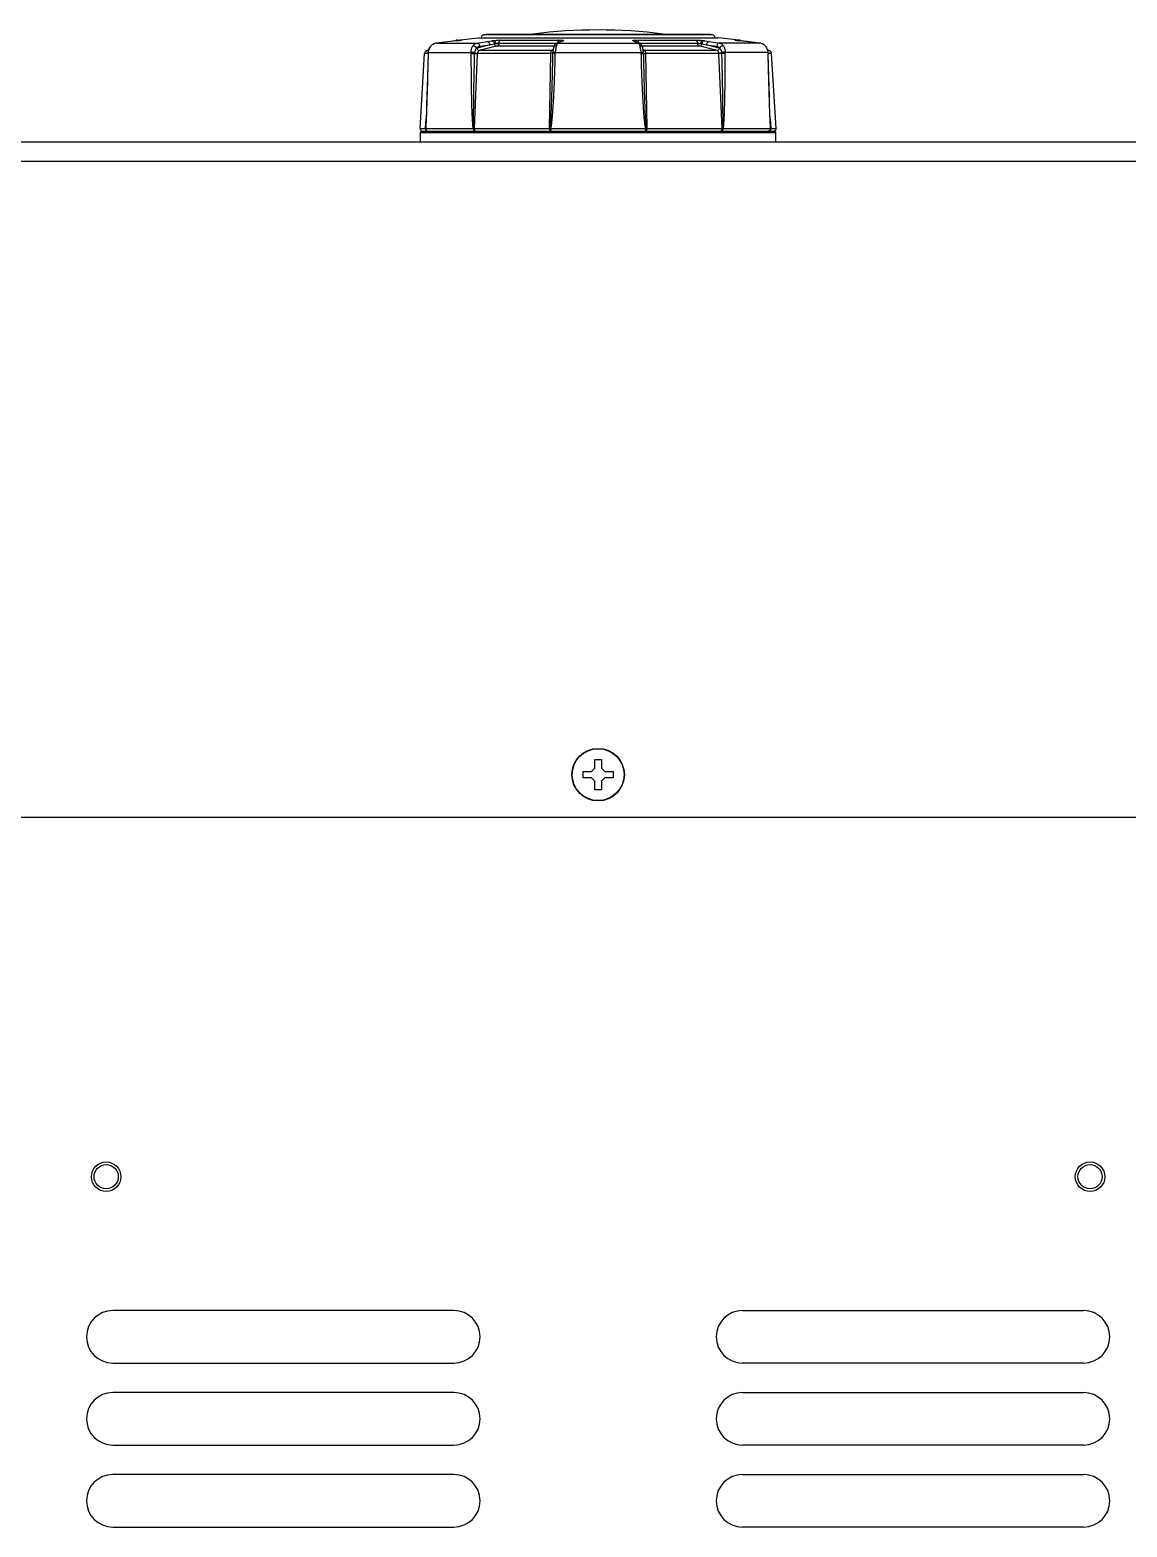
# Model space of a CAD drawing. Header units: millimetres. Extents: x -1319 to 3519, y -1539 to 2345.
# Drawn here: x 532 to 699.3, y 2095 to 2323.3 of the extents above; entities that cross this region are included whole.
import ezdxf

# ---------------------------------------------------------------- set-up
doc = ezdxf.new("R2010")
doc.units = ezdxf.units.MM
doc.header["$LTSCALE"] = 65.395
doc.layers.get('0').update_dxf_attribs({"linetype": 'CONTINUOUS'})

msp = doc.modelspace()

# ---------------------------------------------------------------- linework, layer by layer
at = {"linetype": 'Continuous'}
for p, q in [((593.58, 2321.12), (593.4, 2321.03)), ((596.17, 2321.51), (594.03, 2321.26)), ((594.04, 2321.26), (594.03, 2321.26)), ((596.17, 2321.51), (594.04, 2321.26)), ((594.04, 2321.26), (600.18, 2321.26)), ((597.21, 2321.63), (596.17, 2321.51)), ((597.11, 2321.62), (596.17, 2321.51)), ((596.17, 2321.51), (596.17, 2321.51)), ((597.11, 2321.62), (597.11, 2321.62)), ((597.2, 2321.73), (600.36, 2322.08)), ((597.2, 2321.73), (597.81, 2321.73)), ((597.45, 2321.66), (597.21, 2321.63)), ((597.54, 2321.67), (597.45, 2321.66)), ((597.53, 2321.67), (597.51, 2321.67)), ((597.53, 2321.67), (597.52, 2321.67)), ((597.75, 2321.7), (597.74, 2321.7)), ((597.75, 2321.7), (597.76, 2321.7)), ((600.18, 2321.26), (601.75, 2321.51)), ((600.36, 2322.08), (636.96, 2322.08)), ((601.25, 2322.52), (601.56, 2322.56)), ((636.07, 2322.52), (601.25, 2322.52)), ((601.56, 2322.56), (601.69, 2322.57)), ((635.76, 2322.56), (601.56, 2322.56)), ((635.63, 2322.57), (601.69, 2322.57)), ((601.75, 2321.51), (602.44, 2321.62)), ((602.14, 2321.01), (602.82, 2321.16)), ((603.52, 2321.26), (603.52, 2321.18)), ((603.52, 2321.26), (612.41, 2321.26)), ((612.26, 2321.18), (603.52, 2321.18)), ((603.83, 2321.73), (612.65, 2321.73)), ((612.97, 2321.5), (612.33, 2321.23)), ((612.51, 2321.26), (612.33, 2321.23)), ((612.8, 2321.39), (612.51, 2321.26)), ((612.51, 2321.26), (624.81, 2321.26)), ((612.91, 2321.44), (612.8, 2321.39)), ((613.08, 2321.51), (612.9, 2321.47)), ((613.08, 2321.51), (612.91, 2321.44)), ((613.14, 2321.58), (612.97, 2321.5)), ((613.33, 2321.62), (613.14, 2321.58)), ((623.99, 2321.62), (624.18, 2321.58)), ((624.35, 2321.5), (624.18, 2321.58)), ((624.18, 2321.58), (624.18, 2321.58)), ((624.24, 2321.51), (624.42, 2321.47)), ((624.41, 2321.44), (624.24, 2321.51)), ((624.99, 2321.23), (624.35, 2321.5)), ((624.52, 2321.39), (624.41, 2321.44)), ((624.81, 2321.26), (624.52, 2321.39)), ((624.67, 2321.73), (633.49, 2321.73)), ((624.81, 2321.26), (624.99, 2321.23)), ((624.91, 2321.26), (633.8, 2321.26)), ((633.8, 2321.18), (625.06, 2321.18)), ((633.8, 2321.18), (633.8, 2321.26)), ((634.5, 2321.16), (635.18, 2321.01)), ((634.88, 2321.62), (635.57, 2321.51)), ((635.57, 2321.51), (637.14, 2321.26)), ((635.76, 2322.56), (635.63, 2322.57)), ((636.07, 2322.52), (635.76, 2322.56)), ((640.12, 2321.73), (636.96, 2322.08)), ((643.28, 2321.26), (637.14, 2321.26)), ((639.51, 2321.73), (640.12, 2321.73)), ((639.58, 2321.7), (639.56, 2321.7)), ((639.61, 2321.7), (639.58, 2321.7)), ((639.66, 2321.69), (639.61, 2321.7)), ((639.72, 2321.68), (639.66, 2321.69)), ((639.81, 2321.67), (639.72, 2321.68)), ((639.79, 2321.67), (639.81, 2321.67)), ((639.81, 2321.67), (639.79, 2321.67)), ((639.88, 2321.66), (639.81, 2321.67)), ((640.21, 2321.62), (640.21, 2321.62)), ((641.15, 2321.51), (640.21, 2321.62)), ((641.15, 2321.51), (641.15, 2321.51)), ((643.28, 2321.26), (641.15, 2321.51)), ((643.28, 2321.26), (643.29, 2321.26)), ((591.51, 2308.26), (592.21, 2319.65)), ((592.73, 2319.65), (592.21, 2319.65)), ((592.62, 2320.11), (592.79, 2320.14)), ((592.78, 2320.11), (592.62, 2320.11)), ((592.73, 2319.68), (592.68, 2317.83)), ((592.73, 2319.85), (592.73, 2319.82)), ((592.75, 2319.83), (592.73, 2319.85)), ((592.73, 2319.82), (592.73, 2319.68)), ((592.74, 2319.66), (592.73, 2319.66)), ((592.75, 2319.83), (599.31, 2319.83)), ((593.18, 2320.85), (593.05, 2320.69)), ((593.4, 2321.03), (593.18, 2320.85)), ((593.2, 2320.85), (593.18, 2320.85)), ((600.24, 2319.65), (599.75, 2308.26)), ((602.14, 2321.01), (600.2, 2320.5)), ((611.43, 2319.65), (600.24, 2319.65)), ((603.15, 2320.8), (600.53, 2320.11)), ((611.54, 2320.11), (600.53, 2320.11)), ((600.58, 2320.77), (602.14, 2321.01)), ((611.96, 2320.81), (603.29, 2320.81)), ((611.25, 2308.26), (611.43, 2319.65)), ((611.54, 2320.11), (611.69, 2320.22)), ((611.69, 2320.22), (611.71, 2320.23)), ((611.71, 2320.23), (611.76, 2320.27)), ((611.77, 2320.1), (611.73, 2319.9)), ((611.75, 2320.18), (611.75, 2320.18)), ((611.76, 2320.27), (611.82, 2320.31)), ((611.79, 2320.22), (611.77, 2320.1)), ((611.77, 2320.1), (611.77, 2320.1)), ((611.89, 2320.62), (611.89, 2320.62)), ((612.1, 2319.83), (625.22, 2319.83)), ((634.03, 2320.81), (625.36, 2320.81)), ((625.43, 2320.62), (625.43, 2320.62)), ((625.5, 2320.31), (625.54, 2320.28)), ((625.52, 2320.23), (625.51, 2320.24)), ((625.57, 2320.18), (625.53, 2320.22)), ((625.55, 2320.1), (625.53, 2320.21)), ((625.54, 2320.28), (625.61, 2320.23)), ((625.55, 2320.1), (625.55, 2320.11)), ((625.59, 2319.9), (625.55, 2320.1)), ((625.57, 2320.18), (625.57, 2320.18)), ((625.61, 2320.23), (625.63, 2320.22)), ((625.63, 2320.22), (625.78, 2320.11)), ((636.79, 2320.11), (625.78, 2320.11)), ((625.89, 2319.65), (626.07, 2308.26)), ((637.08, 2319.65), (625.89, 2319.65)), ((636.79, 2320.11), (634.17, 2320.8)), ((635.18, 2321.01), (636.74, 2320.77)), ((637.12, 2320.5), (635.18, 2321.01)), ((637.57, 2308.26), (637.08, 2319.65)), ((644.57, 2319.83), (638.01, 2319.83)), ((644.12, 2320.85), (644.14, 2320.85)), ((644.28, 2320.68), (644.14, 2320.85)), ((644.45, 2320.39), (644.45, 2320.4)), ((644.53, 2320.14), (644.5, 2320.23)), ((644.7, 2320.11), (644.53, 2320.14)), ((644.7, 2320.11), (644.54, 2320.11)), ((644.57, 2319.83), (644.59, 2319.85)), ((644.58, 2319.66), (644.59, 2319.66)), ((644.59, 2319.81), (644.59, 2319.85)), ((644.59, 2319.66), (644.59, 2319.81)), ((645.11, 2319.65), (644.6, 2319.65)), ((645.81, 2308.26), (645.11, 2319.65)), ((592.34, 2308.26), (592.42, 2309.7)), ((644.9, 2309.7), (644.98, 2308.26)), ((591.51, 2308.26), (592.34, 2308.26)), ((591.56, 2306.18), (591.58, 2307.64)), ((591.58, 2307.64), (645.74, 2307.64)), ((591.78, 2307.84), (645.54, 2307.84)), ((592.37, 2308.25), (599.62, 2308.25)), ((599.75, 2308.26), (611.25, 2308.26)), ((611.41, 2308.25), (625.91, 2308.25)), ((626.07, 2308.26), (637.57, 2308.26)), ((637.7, 2308.25), (644.95, 2308.25)), ((644.98, 2308.26), (645.81, 2308.26)), ((645.77, 2306.18), (645.74, 2307.64)), ((854.44, 2306.18), (382.88, 2306.18)), ((854.44, 2303.21), (382.88, 2303.21)), ((618.16, 2210.74), (618.16, 2212.04)), ((618.16, 2212.04), (619.16, 2212.04)), ((619.16, 2212.04), (619.16, 2210.74)), ((616.36, 2209.24), (616.36, 2210.24)), ((616.36, 2210.24), (617.66, 2210.24)), ((617.66, 2209.24), (616.36, 2209.24)), ((617.66, 2210.24), (618.16, 2210.74)), ((618.16, 2208.74), (617.66, 2209.24)), ((619.16, 2210.74), (619.66, 2210.24)), ((619.66, 2209.24), (619.16, 2208.74)), ((619.66, 2210.24), (620.96, 2210.24)), ((620.96, 2209.24), (619.66, 2209.24)), ((620.96, 2210.24), (620.96, 2209.24)), ((618.16, 2207.44), (618.16, 2208.74)), ((619.16, 2207.44), (618.16, 2207.44)), ((619.16, 2208.74), (619.16, 2207.44)), ((260.5, 2203.24), (976.82, 2203.24)), ((596.66, 2128.04), (544.66, 2128.04)), ((640.66, 2128.04), (692.66, 2128.04)), ((544.66, 2120.04), (596.66, 2120.04)), ((692.66, 2120.04), (640.66, 2120.04)), ((596.66, 2115.54), (544.66, 2115.54)), ((640.66, 2115.54), (692.66, 2115.54)), ((544.66, 2107.54), (596.66, 2107.54)), ((692.66, 2107.54), (640.66, 2107.54)), ((596.66, 2103.04), (544.66, 2103.04)), ((640.66, 2103.04), (692.66, 2103.04)), ((544.66, 2095.04), (596.66, 2095.04)), ((692.66, 2095.04), (640.66, 2095.04))]:
    msp.add_line(p, q, dxfattribs=at)
for points in [[(594.03, 2321.26), (593.77, 2321.21), (593.4, 2321.03)], [(597.67, 2321.69), (597.61, 2321.68), (597.54, 2321.67)], [(597.76, 2321.7), (597.76, 2321.7), (597.75, 2321.7), (597.72, 2321.7), (597.67, 2321.69)], [(612.33, 2321.23), (612.16, 2321.12), (612.03, 2320.97), (611.94, 2320.78), (611.89, 2320.62)], [(625.43, 2320.62), (625.38, 2320.77), (625.29, 2320.96), (625.17, 2321.11), (624.99, 2321.23)], [(643.29, 2321.26), (640.12, 2321.63), (639.88, 2321.66)], [(644.12, 2320.86), (643.93, 2321.02), (643.56, 2321.2), (643.29, 2321.26)], [(644.14, 2320.85), (643.92, 2321.03), (643.74, 2321.12)], [(593.05, 2320.69), (592.87, 2320.4), (592.76, 2320.07), (592.73, 2319.85)], [(592.95, 2320.53), (592.87, 2320.39), (592.82, 2320.23)], [(611.8, 2320.23), (611.76, 2320.19), (611.75, 2320.18)], [(611.89, 2320.62), (611.85, 2320.47), (611.79, 2320.22)], [(611.8, 2320.22), (611.81, 2320.24), (611.8, 2320.23)], [(625.53, 2320.21), (625.47, 2320.47), (625.43, 2320.62)], [(644.45, 2320.4), (644.27, 2320.69), (644.14, 2320.85)], [(644.59, 2319.85), (644.56, 2320.06), (644.45, 2320.39), (644.28, 2320.68)], [(644.95, 2308.61), (644.9, 2309.51), (644.86, 2310.7), (644.81, 2311.91), (644.77, 2313.2), (644.73, 2314.59), (644.69, 2316.11), (644.64, 2317.82), (644.59, 2319.66)], [(592.68, 2317.83), (592.63, 2316.12), (592.59, 2314.59), (592.55, 2313.2), (592.51, 2311.92), (592.47, 2310.7), (592.42, 2309.51), (592.37, 2308.61)]]:
    msp.add_lwpolyline(points, dxfattribs=at)
for centre, radius in [((618.66, 2209.74), 4), ((618.66, 2209.74), 3.95), ((543.66, 2148.44), 2.25), ((543.66, 2148.44), 1.85), ((693.66, 2148.44), 2.25), ((693.66, 2148.44), 1.85)]:
    msp.add_circle(centre, radius, dxfattribs=at)
for centre, radius, start, end in [((594.2, 2319.88), 1.4, 109.0707, 122.796), ((594.19, 2319.89), 1.38, 96.6125, 109.0187), ((597.26, 2321.23), 0.5, 96.339, 132.3729), ((594.28, 2346.23), 24.77, 276.5501, 277.0696), ((595.27, 2338.33), 16.81, 277.0371, 277.662), ((597.87, 2321.25), 0.476, 96.582, 109.1746), ((601.31, 2322.03), 0.5, 97, 173.8665), ((603.63, 2367.99), 46.8, 269.2737, 269.8709), ((618.66, 2243.26), 80, 82.8664, 97.1336), ((599.56, 2353.02), 34.29, 293.22, 293.4477), ((599.88, 2352.29), 33.5, 293.4491, 293.6811), ((637.44, 2352.29), 33.5, 246.3189, 246.5509), ((637.76, 2353.02), 34.29, 246.5523, 246.78), ((633.64, 2375.96), 54.78, 270.1727, 270.6829), ((636.01, 2322.03), 0.5, 6.1335, 83), ((639.45, 2321.25), 0.476, 70.8506, 83.4182), ((642.05, 2338.35), 16.83, 262.3474, 262.7373), ((643.08, 2346.61), 25.16, 262.7731, 263.4402), ((640.06, 2321.23), 0.5, 47.6271, 83.661), ((643.13, 2319.89), 1.38, 70.7112, 83.3865), ((643.12, 2319.88), 1.4, 56.9827, 70.6584), ((592.71, 2319.62), 0.5, 100.5, 176.5), ((596.53, 2319.56), 3.78, 177.3126, 178.5793), ((594.25, 2319.76), 1.5, 176.4608, 177.2024), ((597.79, 2319.5), 5.05, 176.2715, 177.2923), ((594.26, 2319.8), 1.49, 135.3886, 136.0392), ((594.22, 2319.85), 1.43, 122.8366, 135.3918), ((601.77, 2319.6), 1.94, 171.1461, 178.2413), ((600.32, 2320.04), 0.477, 104.687, 107.496), ((611.54, 2320.47), 0.361, 293.3967, 302.8776), ((613.94, 2319.62), 2.22, 172.701, 178.8839), ((611.54, 2320.47), 0.362, 302.8758, 305.6098), ((625.78, 2320.47), 0.362, 234.3906, 237.3393), ((625.78, 2320.47), 0.36, 237.3375, 246.6044), ((623.39, 2319.62), 2.21, 1.1093, 7.3062), ((637, 2320.04), 0.477, 72.5045, 75.3145), ((635.55, 2319.6), 1.93, 1.7515, 8.862), ((643.1, 2319.85), 1.43, 44.6086, 56.9445), ((643.05, 2319.8), 1.5, 43.9553, 44.6058), ((643.07, 2319.76), 1.5, 2.798, 3.5434), ((639.46, 2319.5), 5.11, 2.757, 3.7233), ((640.79, 2319.56), 3.79, 1.4209, 2.7431), ((644.61, 2319.62), 0.5, 3.5, 79.5), ((591.91, 2308.24), 0.4, 176.5, 270), ((591.78, 2307.64), 0.2, 90, 179.16), ((545.04, 2311.34), 47.41, 356.2749, 356.6463), ((592.75, 2308.21), 0.369, 266.1248, 269.9928), ((599.75, 2303.95), 4.31, 90.0975, 90.8485), ((599.91, 2307.96), 0.122, 263.6083, 269.9812), ((600.04, 2308.07), 0.238, 238.2278, 239.9982), ((611.25, 2302.79), 5.47, 89.2508, 89.9608), ((613.17, 2318.05), 9.96, 259.2993, 259.8157), ((624.18, 2317.9), 9.81, 280.18, 280.7042), ((626.07, 2302.79), 5.47, 90.0395, 90.7491), ((637.28, 2308.07), 0.238, 300.0018, 301.7723), ((637.41, 2307.96), 0.122, 270.0198, 276.3934), ((637.57, 2303.96), 4.31, 89.1514, 89.9029), ((644.57, 2308.21), 0.369, 270.0072, 273.8752), ((692.28, 2311.34), 47.42, 183.3537, 183.725), ((645.41, 2308.24), 0.4, 270, 3.5), ((645.54, 2307.64), 0.2, 0.84, 90), ((544.66, 2124.04), 4, 90, 270), ((596.66, 2124.04), 4, 270, 90), ((640.66, 2124.04), 4, 90, 270), ((692.66, 2124.04), 4, 270, 90), ((544.66, 2111.54), 4, 90, 270), ((596.66, 2111.54), 4, 270, 90), ((640.66, 2111.54), 4, 90, 270), ((692.66, 2111.54), 4, 270, 90), ((544.66, 2099.04), 4, 90, 270), ((596.66, 2099.04), 4, 270, 90), ((640.66, 2099.04), 4, 90, 270), ((692.66, 2099.04), 4, 270, 90)]:
    msp.add_arc(centre, radius, start, end, dxfattribs=at)
for points, knots in [([(597.7, 2321.69), (597.68, 2321.69), (597.63, 2321.68), (597.57, 2321.67), (597.53, 2321.67)], [0, 0, 0, 0, 0.219655, 1, 1, 1, 1]), ([(597.81, 2321.73), (597.82, 2321.73), (597.83, 2321.73), (597.84, 2321.73), (597.84, 2321.72), (597.84, 2321.72), (597.84, 2321.72), (597.83, 2321.72), (597.81, 2321.71), (597.76, 2321.7), (597.72, 2321.7), (597.7, 2321.69)], [0, 0, 0, 0, 0.10285, 0.153298, 0.161662, 0.174073, 0.198759, 0.236512, 0.35136, 0.518054, 1, 1, 1, 1]), ([(599.57, 2320.85), (599.65, 2320.96), (599.83, 2321.14), (600.07, 2321.24), (600.18, 2321.26)], [0, 0, 0, 0, 0.525725, 1, 1, 1, 1]), ([(600.18, 2321.26), (600.23, 2321.26), (600.34, 2321.23), (600.46, 2321.12), (600.55, 2320.96), (600.57, 2320.83), (600.58, 2320.77)], [0, 0, 0, 0, 0.208918, 0.44739, 0.716074, 1, 1, 1, 1]), ([(601.75, 2321.51), (601.79, 2321.51), (601.9, 2321.48), (602.02, 2321.36), (602.11, 2321.2), (602.14, 2321.08), (602.14, 2321.01)], [0, 0, 0, 0, 0.208913, 0.44738, 0.716066, 1, 1, 1, 1]), ([(602.44, 2321.62), (602.47, 2321.62), (602.6, 2321.64), (602.74, 2321.66), (602.85, 2321.67)], [0, 0, 0, 0, 0.221333, 1, 1, 1, 1]), ([(602.44, 2321.62), (602.48, 2321.62), (602.58, 2321.59), (602.7, 2321.49), (602.79, 2321.34), (602.82, 2321.22), (602.82, 2321.16)], [0, 0, 0, 0, 0.209316, 0.446873, 0.714616, 1, 1, 1, 1]), ([(602.82, 2321.16), (602.83, 2321.11), (602.86, 2321.02), (602.96, 2320.87), (603.08, 2320.8), (603.15, 2320.8)], [0, 0, 0, 0, 0.284939, 0.55567, 1, 1, 1, 1]), ([(602.82, 2321.16), (602.84, 2321.16), (602.91, 2321.17), (602.98, 2321.18), (603.03, 2321.19)], [0, 0, 0, 0, 0.221368, 1, 1, 1, 1]), ([(602.85, 2321.67), (603.02, 2321.69), (603.35, 2321.71), (603.68, 2321.73), (603.83, 2321.73)], [0, 0, 0, 0, 0.532271, 1, 1, 1, 1]), ([(602.85, 2321.67), (602.87, 2321.66), (602.92, 2321.61), (602.99, 2321.45), (603.02, 2321.3), (603.03, 2321.19)], [0, 0, 0, 0, 0.133284, 0.356551, 1, 1, 1, 1]), ([(603.03, 2321.19), (603.12, 2321.21), (603.28, 2321.24), (603.45, 2321.26), (603.52, 2321.26)], [0, 0, 0, 0, 0.531491, 1, 1, 1, 1]), ([(603.52, 2321.18), (603.52, 2321.1), (603.48, 2320.95), (603.36, 2320.83), (603.29, 2320.81)], [0, 0, 0, 0, 0.552798, 1, 1, 1, 1]), ([(603.83, 2321.73), (603.79, 2321.72), (603.7, 2321.68), (603.61, 2321.57), (603.54, 2321.43), (603.53, 2321.32), (603.52, 2321.26)], [0, 0, 0, 0, 0.20971, 0.446411, 0.713162, 1, 1, 1, 1]), ([(612.42, 2321.18), (612.42, 2321.17), (612.39, 2321.13), (612.37, 2321.09), (612.36, 2321.05)], [0, 0, 0, 0, 0.222718, 1, 1, 1, 1]), ([(612.51, 2321.26), (612.5, 2321.26), (612.47, 2321.24), (612.44, 2321.21), (612.42, 2321.18)], [0, 0, 0, 0, 0.210871, 1, 1, 1, 1]), ([(612.65, 2321.73), (612.63, 2321.72), (612.59, 2321.67), (612.54, 2321.54), (612.53, 2321.41), (612.52, 2321.31)], [0, 0, 0, 0, 0.138503, 0.359386, 1, 1, 1, 1]), ([(612.65, 2321.73), (612.73, 2321.73), (612.87, 2321.72), (613.07, 2321.71), (613.23, 2321.7), (613.31, 2321.68), (613.34, 2321.67)], [0, 0, 0, 0, 0.34572, 0.639475, 0.861853, 1, 1, 1, 1]), ([(613.34, 2321.67), (613.35, 2321.67), (613.36, 2321.66), (613.37, 2321.63), (613.35, 2321.62), (613.33, 2321.62)], [0, 0, 0, 0, 0.300296, 0.477964, 1, 1, 1, 1]), ([(623.99, 2321.62), (623.97, 2321.62), (623.95, 2321.63), (623.96, 2321.66), (623.97, 2321.67), (623.98, 2321.67)], [0, 0, 0, 0, 0.522042, 0.699407, 1, 1, 1, 1]), ([(623.98, 2321.67), (624.01, 2321.68), (624.09, 2321.7), (624.25, 2321.71), (624.45, 2321.72), (624.59, 2321.73), (624.67, 2321.73)], [0, 0, 0, 0, 0.138154, 0.36053, 0.654278, 1, 1, 1, 1]), ([(624.67, 2321.73), (624.69, 2321.72), (624.73, 2321.67), (624.78, 2321.54), (624.79, 2321.41), (624.8, 2321.31)], [0, 0, 0, 0, 0.138503, 0.359386, 1, 1, 1, 1]), ([(624.89, 2321.19), (624.88, 2321.2), (624.86, 2321.23), (624.83, 2321.25), (624.81, 2321.26)], [0, 0, 0, 0, 0.290254, 1, 1, 1, 1]), ([(624.96, 2321.05), (624.96, 2321.07), (624.94, 2321.11), (624.91, 2321.16), (624.89, 2321.19)], [0, 0, 0, 0, 0.282175, 1, 1, 1, 1]), ([(633.49, 2321.73), (633.53, 2321.72), (633.62, 2321.68), (633.71, 2321.57), (633.78, 2321.43), (633.79, 2321.32), (633.8, 2321.26)], [0, 0, 0, 0, 0.20971, 0.446411, 0.713162, 1, 1, 1, 1]), ([(633.49, 2321.73), (633.64, 2321.73), (633.97, 2321.71), (634.3, 2321.69), (634.47, 2321.67)], [0, 0, 0, 0, 0.467727, 1, 1, 1, 1]), ([(633.8, 2321.26), (633.87, 2321.26), (634.04, 2321.24), (634.2, 2321.21), (634.29, 2321.19)], [0, 0, 0, 0, 0.468508, 1, 1, 1, 1]), ([(633.8, 2321.18), (633.8, 2321.1), (633.84, 2320.95), (633.96, 2320.83), (634.03, 2320.81)], [0, 0, 0, 0, 0.552797, 1, 1, 1, 1]), ([(634.5, 2321.16), (634.49, 2321.11), (634.46, 2321.02), (634.36, 2320.87), (634.24, 2320.8), (634.17, 2320.8)], [0, 0, 0, 0, 0.284941, 0.555671, 1, 1, 1, 1]), ([(634.47, 2321.67), (634.45, 2321.66), (634.4, 2321.61), (634.33, 2321.45), (634.3, 2321.3), (634.29, 2321.19)], [0, 0, 0, 0, 0.133273, 0.356543, 1, 1, 1, 1]), ([(634.29, 2321.19), (634.31, 2321.18), (634.38, 2321.18), (634.45, 2321.17), (634.5, 2321.16)], [0, 0, 0, 0, 0.274718, 1, 1, 1, 1]), ([(634.47, 2321.67), (634.51, 2321.66), (634.65, 2321.65), (634.78, 2321.63), (634.88, 2321.62)], [0, 0, 0, 0, 0.274731, 1, 1, 1, 1]), ([(634.88, 2321.62), (634.84, 2321.62), (634.74, 2321.59), (634.62, 2321.49), (634.53, 2321.34), (634.5, 2321.22), (634.5, 2321.16)], [0, 0, 0, 0, 0.209294, 0.446849, 0.714601, 1, 1, 1, 1]), ([(635.57, 2321.51), (635.53, 2321.51), (635.42, 2321.48), (635.3, 2321.36), (635.21, 2321.2), (635.18, 2321.08), (635.18, 2321.01)], [0, 0, 0, 0, 0.208913, 0.44738, 0.716066, 1, 1, 1, 1]), ([(637.14, 2321.26), (637.09, 2321.26), (636.98, 2321.23), (636.86, 2321.12), (636.77, 2320.96), (636.75, 2320.83), (636.74, 2320.77)], [0, 0, 0, 0, 0.208918, 0.447389, 0.716072, 1, 1, 1, 1]), ([(637.14, 2321.26), (637.25, 2321.24), (637.49, 2321.14), (637.67, 2320.96), (637.75, 2320.85)], [0, 0, 0, 0, 0.474275, 1, 1, 1, 1]), ([(639.62, 2321.69), (639.6, 2321.7), (639.56, 2321.7), (639.51, 2321.71), (639.49, 2321.72), (639.48, 2321.72), (639.48, 2321.72), (639.48, 2321.72), (639.48, 2321.73), (639.49, 2321.73), (639.5, 2321.73), (639.51, 2321.73)], [0, 0, 0, 0, 0.48193, 0.648654, 0.763544, 0.801318, 0.826024, 0.838448, 0.8468, 0.897207, 1, 1, 1, 1]), ([(639.79, 2321.67), (639.78, 2321.67), (639.72, 2321.68), (639.67, 2321.69), (639.62, 2321.69)], [0, 0, 0, 0, 0.278952, 1, 1, 1, 1]), ([(592.74, 2319.66), (592.72, 2318.75), (592.68, 2316.94), (592.6, 2314.22), (592.53, 2311.95), (592.46, 2310.14), (592.42, 2309.24), (592.4, 2308.79)], [0, 0, 0, 0, 0.250268, 0.500476, 0.750544, 0.87544, 1, 1, 1, 1]), ([(593.19, 2320.84), (593.06, 2320.71), (592.85, 2320.4), (592.76, 2320.03), (592.75, 2319.85)], [0, 0, 0, 0, 0.498775, 1, 1, 1, 1]), ([(599.31, 2319.83), (599.3, 2320.01), (599.32, 2320.38), (599.47, 2320.71), (599.57, 2320.85)], [0, 0, 0, 0, 0.518698, 1, 1, 1, 1]), ([(599.31, 2319.83), (599.39, 2319.85), (599.58, 2319.88), (599.76, 2319.9), (599.86, 2319.9)], [0, 0, 0, 0, 0.469986, 1, 1, 1, 1]), ([(599.32, 2319.66), (599.36, 2319.66), (599.53, 2319.66), (599.7, 2319.66), (599.84, 2319.66)], [0, 0, 0, 0, 0.21354, 1, 1, 1, 1]), ([(599.62, 2308.25), (599.58, 2308.48), (599.54, 2308.95), (599.5, 2309.66), (599.46, 2310.37), (599.43, 2311.32), (599.39, 2312.51), (599.37, 2313.94), (599.35, 2315.37), (599.33, 2317.27), (599.32, 2318.7), (599.32, 2319.66)], [0, 0, 0, 0, 0.062088, 0.124439, 0.186872, 0.249349, 0.374371, 0.499448, 0.624558, 0.74969, 1, 1, 1, 1]), ([(599.57, 2320.85), (599.62, 2320.85), (599.74, 2320.83), (599.95, 2320.73), (600.1, 2320.6), (600.17, 2320.5)], [0, 0, 0, 0, 0.216987, 0.475007, 1, 1, 1, 1]), ([(599.69, 2308.26), (599.68, 2308.5), (599.67, 2308.97), (599.67, 2309.92), (599.68, 2311.11), (599.7, 2312.53), (599.72, 2314.43), (599.77, 2316.81), (599.81, 2318.71), (599.84, 2319.66)], [0, 0, 0, 0, 0.06237, 0.124817, 0.249778, 0.374779, 0.499801, 0.749884, 1, 1, 1, 1]), ([(599.84, 2319.66), (599.87, 2319.66), (600, 2319.65), (600.14, 2319.65), (600.24, 2319.65)], [0, 0, 0, 0, 0.264406, 1, 1, 1, 1]), ([(599.86, 2319.9), (599.87, 2319.96), (599.92, 2320.18), (600.04, 2320.4), (600.17, 2320.5)], [0, 0, 0, 0, 0.274819, 1, 1, 1, 1]), ([(600.17, 2320.5), (600.22, 2320.57), (600.34, 2320.69), (600.5, 2320.75), (600.58, 2320.77)], [0, 0, 0, 0, 0.526322, 1, 1, 1, 1]), ([(600.2, 2320.5), (600.2, 2320.45), (600.23, 2320.35), (600.32, 2320.19), (600.45, 2320.11), (600.53, 2320.11)], [0, 0, 0, 0, 0.283818, 0.555881, 1, 1, 1, 1]), ([(600.53, 2320.11), (600.45, 2320.09), (600.29, 2319.94), (600.24, 2319.75), (600.24, 2319.65)], [0, 0, 0, 0, 0.45173, 1, 1, 1, 1]), ([(603.29, 2320.81), (603.28, 2320.81), (603.24, 2320.81), (603.19, 2320.81), (603.15, 2320.8)], [0, 0, 0, 0, 0.232407, 1, 1, 1, 1]), ([(611.72, 2319.66), (611.7, 2318.71), (611.66, 2316.81), (611.59, 2314.43), (611.54, 2312.53), (611.48, 2311.11), (611.43, 2309.92), (611.38, 2308.97), (611.35, 2308.5), (611.32, 2308.26)], [0, 0, 0, 0, 0.249972, 0.499954, 0.624952, 0.749955, 0.874968, 0.937481, 1, 1, 1, 1]), ([(612.08, 2319.66), (612.06, 2318.7), (612.02, 2317.27), (611.95, 2315.37), (611.89, 2313.94), (611.81, 2312.51), (611.74, 2311.32), (611.67, 2310.37), (611.61, 2309.66), (611.53, 2308.95), (611.46, 2308.48), (611.41, 2308.25)], [0, 0, 0, 0, 0.250001, 0.375004, 0.50001, 0.625017, 0.750025, 0.81253, 0.875034, 0.937534, 1, 1, 1, 1]), ([(611.43, 2319.65), (611.44, 2319.7), (611.44, 2319.8), (611.46, 2319.94), (611.49, 2320.04), (611.52, 2320.09), (611.54, 2320.11)], [0, 0, 0, 0, 0.335952, 0.63126, 0.857713, 1, 1, 1, 1]), ([(611.72, 2319.66), (611.7, 2319.66), (611.67, 2319.65), (611.58, 2319.65), (611.5, 2319.65), (611.43, 2319.65)], [0, 0, 0, 0, 0.130387, 0.351894, 1, 1, 1, 1]), ([(612.08, 2319.66), (612, 2319.66), (611.88, 2319.66), (611.76, 2319.66), (611.72, 2319.66)], [0, 0, 0, 0, 0.649403, 1, 1, 1, 1]), ([(612.1, 2319.83), (612.02, 2319.84), (611.91, 2319.86), (611.79, 2319.89), (611.75, 2319.9), (611.73, 2319.9)], [0, 0, 0, 0, 0.672206, 0.889603, 1, 1, 1, 1]), ([(612.29, 2320.85), (612.25, 2320.85), (612.15, 2320.84), (612.03, 2320.8), (611.94, 2320.73), (611.9, 2320.66), (611.89, 2320.62)], [0, 0, 0, 0, 0.288104, 0.550601, 0.784654, 1, 1, 1, 1]), ([(612.29, 2320.85), (612.25, 2320.7), (612.18, 2320.36), (612.12, 2320.02), (612.1, 2319.83)], [0, 0, 0, 0, 0.461552, 1, 1, 1, 1]), ([(612.36, 2321.05), (612.35, 2321.04), (612.33, 2320.97), (612.31, 2320.91), (612.29, 2320.85)], [0, 0, 0, 0, 0.227568, 1, 1, 1, 1]), ([(625.03, 2320.85), (625.02, 2320.87), (625, 2320.94), (624.98, 2321.01), (624.96, 2321.05)], [0, 0, 0, 0, 0.271921, 1, 1, 1, 1]), ([(625.03, 2320.85), (625.07, 2320.85), (625.17, 2320.84), (625.29, 2320.8), (625.38, 2320.73), (625.42, 2320.66), (625.43, 2320.62)], [0, 0, 0, 0, 0.288109, 0.550605, 0.784654, 1, 1, 1, 1]), ([(625.22, 2319.83), (625.2, 2320.02), (625.14, 2320.36), (625.07, 2320.7), (625.03, 2320.85)], [0, 0, 0, 0, 0.538452, 1, 1, 1, 1]), ([(625.22, 2319.83), (625.3, 2319.84), (625.41, 2319.86), (625.53, 2319.89), (625.57, 2319.9), (625.59, 2319.9)], [0, 0, 0, 0, 0.672203, 0.889598, 1, 1, 1, 1]), ([(625.24, 2319.66), (625.32, 2319.66), (625.44, 2319.66), (625.56, 2319.66), (625.6, 2319.66)], [0, 0, 0, 0, 0.649454, 1, 1, 1, 1]), ([(625.91, 2308.25), (625.86, 2308.48), (625.79, 2308.95), (625.71, 2309.66), (625.65, 2310.37), (625.58, 2311.32), (625.51, 2312.51), (625.43, 2313.94), (625.37, 2315.37), (625.3, 2317.27), (625.26, 2318.7), (625.24, 2319.66)], [0, 0, 0, 0, 0.062467, 0.124966, 0.18747, 0.249975, 0.374983, 0.49999, 0.624996, 0.749999, 1, 1, 1, 1]), ([(626, 2308.26), (625.97, 2308.5), (625.94, 2308.97), (625.89, 2309.92), (625.84, 2311.11), (625.78, 2312.53), (625.73, 2314.43), (625.66, 2316.81), (625.62, 2318.71), (625.6, 2319.66)], [0, 0, 0, 0, 0.062519, 0.125032, 0.250045, 0.375048, 0.500046, 0.750028, 1, 1, 1, 1]), ([(625.6, 2319.66), (625.62, 2319.66), (625.65, 2319.65), (625.74, 2319.65), (625.82, 2319.65), (625.89, 2319.65)], [0, 0, 0, 0, 0.130403, 0.351916, 1, 1, 1, 1]), ([(625.78, 2320.11), (625.8, 2320.09), (625.83, 2320.04), (625.86, 2319.94), (625.88, 2319.8), (625.88, 2319.7), (625.89, 2319.65)], [0, 0, 0, 0, 0.142284, 0.368735, 0.664039, 1, 1, 1, 1]), ([(634.17, 2320.8), (634.16, 2320.8), (634.11, 2320.81), (634.06, 2320.81), (634.03, 2320.81)], [0, 0, 0, 0, 0.228947, 1, 1, 1, 1]), ([(636.74, 2320.77), (636.82, 2320.75), (636.98, 2320.69), (637.1, 2320.57), (637.15, 2320.5)], [0, 0, 0, 0, 0.473678, 1, 1, 1, 1]), ([(637.12, 2320.5), (637.12, 2320.45), (637.09, 2320.35), (637, 2320.19), (636.87, 2320.11), (636.79, 2320.11)], [0, 0, 0, 0, 0.283818, 0.555881, 1, 1, 1, 1]), ([(637.08, 2319.65), (637.08, 2319.75), (637.03, 2319.94), (636.87, 2320.09), (636.79, 2320.11)], [0, 0, 0, 0, 0.548265, 1, 1, 1, 1]), ([(637.48, 2319.66), (637.45, 2319.66), (637.32, 2319.65), (637.18, 2319.65), (637.08, 2319.65)], [0, 0, 0, 0, 0.264401, 1, 1, 1, 1]), ([(637.75, 2320.85), (637.7, 2320.85), (637.58, 2320.83), (637.37, 2320.73), (637.22, 2320.6), (637.15, 2320.5)], [0, 0, 0, 0, 0.21699, 0.475011, 1, 1, 1, 1]), ([(637.15, 2320.5), (637.19, 2320.46), (637.35, 2320.3), (637.44, 2320.07), (637.46, 2319.9)], [0, 0, 0, 0, 0.23013, 1, 1, 1, 1]), ([(638.01, 2319.83), (637.93, 2319.85), (637.74, 2319.88), (637.56, 2319.9), (637.46, 2319.9)], [0, 0, 0, 0, 0.469984, 1, 1, 1, 1]), ([(637.48, 2319.66), (637.51, 2318.71), (637.55, 2316.81), (637.6, 2314.43), (637.63, 2312.53), (637.64, 2311.11), (637.65, 2309.92), (637.65, 2308.97), (637.64, 2308.5), (637.63, 2308.26)], [0, 0, 0, 0, 0.250116, 0.500199, 0.625221, 0.750222, 0.875183, 0.93763, 1, 1, 1, 1]), ([(638, 2319.66), (637.96, 2319.66), (637.79, 2319.66), (637.62, 2319.66), (637.48, 2319.66)], [0, 0, 0, 0, 0.213536, 1, 1, 1, 1]), ([(638, 2319.66), (638, 2318.7), (637.99, 2317.27), (637.97, 2315.37), (637.95, 2313.94), (637.93, 2312.51), (637.89, 2311.32), (637.86, 2310.37), (637.82, 2309.66), (637.78, 2308.95), (637.74, 2308.48), (637.7, 2308.25)], [0, 0, 0, 0, 0.25031, 0.375442, 0.500552, 0.625629, 0.750651, 0.813128, 0.875561, 0.937912, 1, 1, 1, 1]), ([(637.75, 2320.85), (637.85, 2320.71), (638, 2320.38), (638.02, 2320.01), (638.01, 2319.83)], [0, 0, 0, 0, 0.481303, 1, 1, 1, 1]), ([(644.57, 2319.85), (644.56, 2320.03), (644.47, 2320.4), (644.26, 2320.71), (644.13, 2320.84)], [0, 0, 0, 0, 0.501227, 1, 1, 1, 1]), ([(644.92, 2308.77), (644.9, 2309.22), (644.86, 2310.12), (644.79, 2311.94), (644.72, 2314.21), (644.64, 2316.93), (644.6, 2318.75), (644.58, 2319.66)], [0, 0, 0, 0, 0.124552, 0.249447, 0.499517, 0.749729, 1, 1, 1, 1]), ([(592.34, 2308.26), (592.34, 2308.26), (592.34, 2308.26), (592.35, 2308.26), (592.35, 2308.26)], [0, 0, 0, 0, 0.358439, 1, 1, 1, 1]), ([(592.34, 2308.26), (592.34, 2308.21), (592.35, 2308.1), (592.44, 2307.96), (592.57, 2307.86), (592.67, 2307.84), (592.73, 2307.84)], [0, 0, 0, 0, 0.253542, 0.505147, 0.753699, 1, 1, 1, 1]), ([(592.35, 2308.26), (592.35, 2308.26), (592.35, 2308.25), (592.36, 2308.25), (592.37, 2308.25)], [0, 0, 0, 0, 0.202388, 1, 1, 1, 1]), ([(592.35, 2308.26), (592.35, 2308.18), (592.39, 2308.01), (592.52, 2307.9), (592.59, 2307.87)], [0, 0, 0, 0, 0.500361, 1, 1, 1, 1]), ([(592.37, 2308.25), (592.36, 2308.15), (592.43, 2307.94), (592.63, 2307.84), (592.73, 2307.84)], [0, 0, 0, 0, 0.505498, 1, 1, 1, 1]), ([(599.62, 2308.25), (599.61, 2308.19), (599.63, 2308.09), (599.69, 2307.96), (599.78, 2307.86), (599.86, 2307.84), (599.9, 2307.84)], [0, 0, 0, 0, 0.288695, 0.556836, 0.791847, 1, 1, 1, 1]), ([(599.62, 2308.25), (599.62, 2308.25), (599.65, 2308.25), (599.67, 2308.26), (599.69, 2308.26)], [0, 0, 0, 0, 0.235744, 1, 1, 1, 1]), ([(599.69, 2308.26), (599.69, 2308.21), (599.7, 2308.11), (599.74, 2307.95), (599.83, 2307.85), (599.9, 2307.84)], [0, 0, 0, 0, 0.310017, 0.593317, 1, 1, 1, 1]), ([(599.75, 2308.26), (599.74, 2308.22), (599.75, 2308.08), (599.82, 2307.93), (599.91, 2307.87)], [0, 0, 0, 0, 0.279091, 1, 1, 1, 1]), ([(599.92, 2307.87), (599.93, 2307.86), (599.96, 2307.85), (600, 2307.84), (600.02, 2307.84)], [0, 0, 0, 0, 0.25938, 1, 1, 1, 1]), ([(611.25, 2308.26), (611.25, 2308.16), (611.26, 2308.04), (611.3, 2307.91), (611.32, 2307.87), (611.34, 2307.84), (611.36, 2307.84)], [0, 0, 0, 0, 0.660034, 0.783004, 0.880433, 1, 1, 1, 1]), ([(611.32, 2308.26), (611.32, 2308.18), (611.33, 2308.05), (611.39, 2307.91), (611.43, 2307.87)], [0, 0, 0, 0, 0.57048, 1, 1, 1, 1]), ([(611.41, 2308.25), (611.41, 2308.17), (611.42, 2308.06), (611.44, 2307.94), (611.46, 2307.89), (611.48, 2307.87)], [0, 0, 0, 0, 0.588096, 0.82492, 1, 1, 1, 1]), ([(611.43, 2307.87), (611.43, 2307.87), (611.45, 2307.85), (611.48, 2307.84), (611.5, 2307.84)], [0, 0, 0, 0, 0.281712, 1, 1, 1, 1]), ([(611.48, 2307.87), (611.48, 2307.87), (611.49, 2307.85), (611.5, 2307.84), (611.51, 2307.84)], [0, 0, 0, 0, 0.298799, 1, 1, 1, 1]), ([(625.84, 2307.87), (625.84, 2307.87), (625.83, 2307.85), (625.82, 2307.84), (625.82, 2307.84)], [0, 0, 0, 0, 0.298799, 1, 1, 1, 1]), ([(625.89, 2307.87), (625.89, 2307.87), (625.87, 2307.85), (625.84, 2307.84), (625.82, 2307.84)], [0, 0, 0, 0, 0.281711, 1, 1, 1, 1]), ([(625.91, 2308.25), (625.91, 2308.17), (625.9, 2308.06), (625.88, 2307.94), (625.86, 2307.89), (625.84, 2307.87)], [0, 0, 0, 0, 0.588096, 0.82492, 1, 1, 1, 1]), ([(626, 2308.26), (626, 2308.18), (625.99, 2308.05), (625.93, 2307.91), (625.89, 2307.87)], [0, 0, 0, 0, 0.570481, 1, 1, 1, 1]), ([(626.07, 2308.26), (626.07, 2308.16), (626.06, 2308.04), (626.02, 2307.91), (626, 2307.87), (625.98, 2307.84), (625.96, 2307.84)], [0, 0, 0, 0, 0.660034, 0.783004, 0.880433, 1, 1, 1, 1]), ([(637.4, 2307.87), (637.39, 2307.86), (637.36, 2307.85), (637.32, 2307.84), (637.3, 2307.84)], [0, 0, 0, 0, 0.25938, 1, 1, 1, 1]), ([(637.57, 2308.26), (637.58, 2308.22), (637.57, 2308.08), (637.5, 2307.93), (637.41, 2307.87)], [0, 0, 0, 0, 0.279091, 1, 1, 1, 1]), ([(637.63, 2308.26), (637.63, 2308.21), (637.62, 2308.11), (637.58, 2307.95), (637.49, 2307.85), (637.42, 2307.84)], [0, 0, 0, 0, 0.310015, 0.593315, 1, 1, 1, 1]), ([(637.7, 2308.25), (637.71, 2308.19), (637.69, 2308.09), (637.64, 2307.96), (637.54, 2307.86), (637.46, 2307.84), (637.42, 2307.84)], [0, 0, 0, 0, 0.288695, 0.556836, 0.791847, 1, 1, 1, 1]), ([(637.63, 2308.26), (637.64, 2308.26), (637.66, 2308.25), (637.69, 2308.25), (637.7, 2308.25)], [0, 0, 0, 0, 0.263638, 1, 1, 1, 1]), ([(644.98, 2308.26), (644.98, 2308.21), (644.97, 2308.1), (644.88, 2307.96), (644.75, 2307.86), (644.65, 2307.84), (644.59, 2307.84)], [0, 0, 0, 0, 0.253542, 0.505147, 0.753699, 1, 1, 1, 1]), ([(644.95, 2308.25), (644.96, 2308.15), (644.89, 2307.94), (644.69, 2307.84), (644.59, 2307.84)], [0, 0, 0, 0, 0.505498, 1, 1, 1, 1]), ([(644.97, 2308.26), (644.97, 2308.18), (644.93, 2308.01), (644.8, 2307.9), (644.73, 2307.87)], [0, 0, 0, 0, 0.500361, 1, 1, 1, 1]), ([(644.95, 2308.25), (644.96, 2308.25), (644.96, 2308.25), (644.97, 2308.26), (644.97, 2308.26)], [0, 0, 0, 0, 0.306285, 1, 1, 1, 1]), ([(644.97, 2308.26), (644.97, 2308.26), (644.97, 2308.26), (644.98, 2308.26), (644.98, 2308.26)], [0, 0, 0, 0, 0.141496, 1, 1, 1, 1])]:
    msp.add_open_spline(points, degree=3, knots=knots, dxfattribs=at)
for points in [[(613.16, 2321.62), (613.11, 2321.6), (613.05, 2321.56), (613.01, 2321.52)], [(613.34, 2321.67), (613.28, 2321.67), (613.22, 2321.65), (613.16, 2321.62)], [(623.98, 2321.67), (624.04, 2321.67), (624.1, 2321.65), (624.16, 2321.62)], [(624.16, 2321.62), (624.21, 2321.6), (624.27, 2321.56), (624.31, 2321.52)], [(599.32, 2319.66), (599.32, 2319.71), (599.32, 2319.77), (599.31, 2319.83)], [(611.68, 2320.14), (611.64, 2320.12), (611.59, 2320.11), (611.54, 2320.11)], [(612.1, 2319.83), (612.09, 2319.77), (612.09, 2319.71), (612.08, 2319.66)], [(625.24, 2319.66), (625.23, 2319.71), (625.23, 2319.77), (625.22, 2319.83)], [(625.64, 2320.14), (625.68, 2320.12), (625.73, 2320.11), (625.78, 2320.11)], [(638.01, 2319.83), (638, 2319.77), (638, 2319.71), (638, 2319.66)], [(592.4, 2308.79), (592.39, 2308.61), (592.38, 2308.43), (592.37, 2308.25)], [(592.59, 2307.87), (592.64, 2307.85), (592.7, 2307.84), (592.75, 2307.84)], [(611.51, 2307.84), (611.51, 2307.84), (611.51, 2307.84), (611.52, 2307.84)], [(625.82, 2307.84), (625.81, 2307.84), (625.81, 2307.84), (625.8, 2307.84)], [(644.73, 2307.87), (644.68, 2307.85), (644.62, 2307.84), (644.57, 2307.84)], [(644.95, 2308.25), (644.94, 2308.42), (644.93, 2308.59), (644.92, 2308.77)]]:
    msp.add_open_spline(points, degree=3, dxfattribs=at)

doc.saveas('drawing.dxf')
